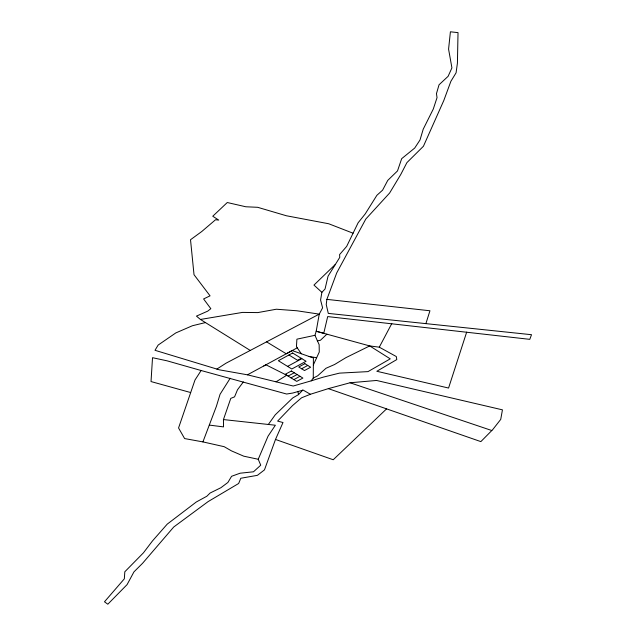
<?xml version="1.0" encoding="UTF-8"?>
<svg xmlns="http://www.w3.org/2000/svg" width="636" height="636" viewBox="0 0 636 636"><rect width="100%" height="100%" fill="white"/><g stroke="black" fill="none" stroke-linecap="round" stroke-linejoin="round"><path stroke-width="0.95" d="M247.444 374.819L293.212 386.028L311.163 380.861L313.254 378.078L313.405 357.973L292.186 350.571L247.444 374.819L219.293 369.81L155.001 350.301L158.133 345.078L175.79 332.938L192.414 325.735L205.452 322.579M326.88 299.373L326.228 304.517L328.295 313.397L531.521 334.703L529.78 339.346L327.683 316.585L323.756 333.312L316.195 331.245L319.24 314.128L322.595 307.848L320.576 299.993L321.888 292.329L325.036 289.022L328.057 276.175L339.767 257.357L339.6 254.567L346.668 246.394L358.124 222.783L365.231 213.903L376.878 195.316L382.586 190.164L387.761 180.393L397.508 170.917L401.682 158.666L414.704 148.061L420.006 139.984L423.21 129.219L433.307 109.002L437.035 97.618L436.463 93.595L439.047 84.787L448.11 76.32L451.918 67.885L448.579 49.163L450.407 31.8L458.023 32.627L457.419 63.171L456.076 72.822L450.892 81.297L443.809 100.504L423.433 146.248L406.905 162.633L400.767 174.479L389.622 193.018L365.811 219.03L336.706 272.939L326.88 299.373L429.944 310.765L425.897 323.621M313.349 364.945L319.272 352.018L319.145 344.68L314.963 335.307L316.195 331.245L369.707 345.928L379.295 347.177L396.3 356.542L396.792 359.563L376.822 371.273L448.563 388.047L466.673 332.119M302.601 390.258L292.687 393.056L286.613 394.026L201.119 370.518L194.99 380.01L178.557 427.964L184.615 438.57L202.916 441.901L224.206 446.695L231.496 450.892L243.787 456.195L258.232 459.264L260.744 465.194L253.494 471.793L240.098 473.208L231.591 476.292L227.887 482.47L220.907 487.709L210.111 493.019L206.803 496.263L196.301 501.987L167.236 524.128L152.489 540.918L143.474 552.779L124.815 571.78L124.338 578.824L104.479 601.791L107.826 604.2L127.089 584.603L133.942 571.891L142.544 563.329L173.731 527.005L208.115 501.605L238.659 483.479L240.798 478.256L257.397 475.338L264.473 469.877L275.491 439.444L283.004 422.527L277.614 421.104L292.568 405.561L301.559 397.794L310.4 394.272L328.335 388.636L350.062 382.769L376.56 380.463L502.448 409.846L500.723 419.402L492.741 429.586L480.856 441.615L328.335 388.636M209.331 425.094L223.514 426.899L223.443 419.569L230.781 398.375L234.565 396.856L237.49 389.781L243.35 381.942M202.916 441.901L216.407 406.277L220.064 394.272L230.192 378.269M258.232 459.264L268.042 436.201L275.372 425.23L223.443 419.569M379.295 347.177L391.8 323.541M268.305 424.482L275.221 414.847L292.743 397.929L298.53 394.606L302.895 389.94L310.4 394.272M335.403 264.369L313.961 285.079L321.888 292.329M386.577 408.868L333.224 459.756L275.491 439.444M326.888 334.178L320.425 340.284L317.261 340.84M216.868 369.079L226.034 363.188L319.24 314.128L296.909 310.773L276.366 309.223L257.779 312.594L242.539 312.403L200.435 319.463L196.46 316.108L207.718 311.139L210.834 308.683L203.6 298.952L210.055 295.843L194.02 274.704L190.514 239.732L201.747 231.528L215.548 219.746L218.712 220.08L212.758 216.232L227.275 202.526L245.822 206.772L257.66 207.304L286.391 215.763L328.701 223.753L353.067 233.213M276.04 381.823L286.749 375.24L265.912 364.794L263.773 365.954M301.257 358.307L297.576 360.302L288.951 354.991M287.567 366.384L301.838 358.664M288.116 376.075L294.253 372.76M301.615 368.769L307.752 365.446M290.986 377.848L297.131 374.525M293.864 379.62L300.001 376.297M301.321 353.759L297.235 347.836L286.256 353.783L266.508 341.818M313.254 378.078L317.666 375.812L326.006 368.268L334.576 364.515L345.944 357.639L369.707 345.928L390.25 358.847L368.005 371.615L339.449 373.133L323.088 377.18L311.163 380.861M314.963 335.307L296.901 339.171L296.463 346.453L297.235 347.836M309.128 356.486L316.521 357.702M190.609 392.531L151.026 381.56L152.521 357.694L167.053 360.819L201.119 370.518M350.062 382.769L491.811 430.524M200.435 319.463L250.218 350.42M297.934 391.577L298.53 394.606M292.632 352.996L278.361 360.715L291.813 368.999L306.075 361.28L292.632 352.996M291.375 370.987L285.238 374.31L296.742 381.393L302.879 378.07L291.375 370.987M304.875 363.673L298.737 366.996L304.493 370.542L310.63 367.218L304.875 363.673"/></g></svg>
